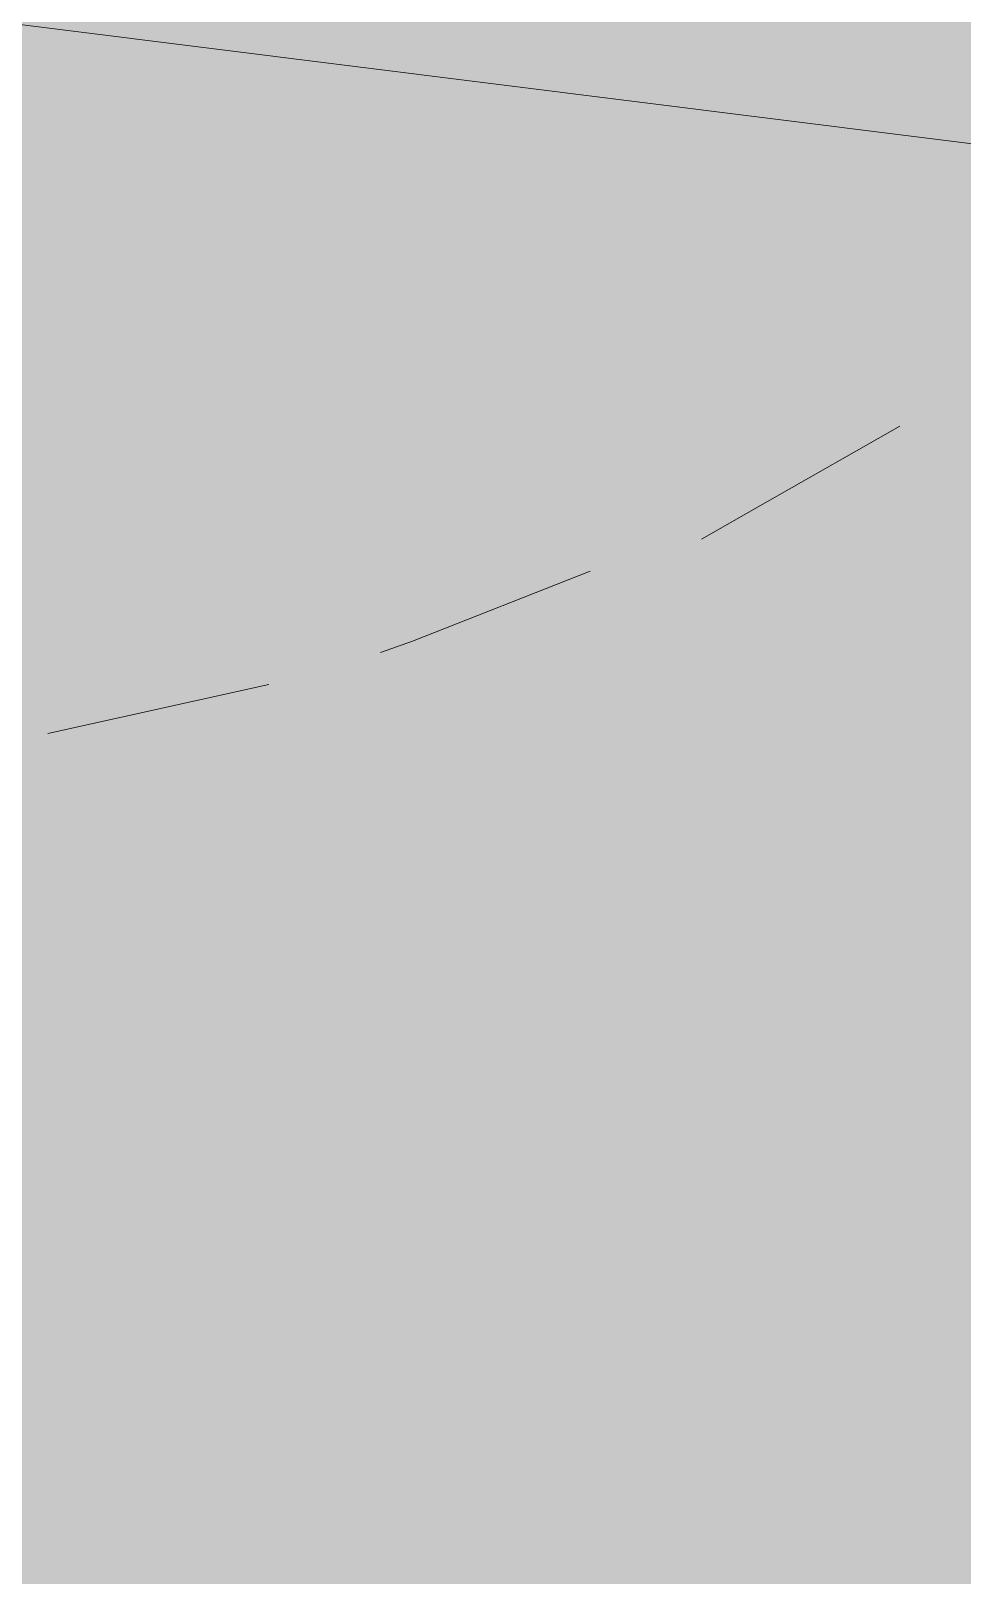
# Model space of a CAD drawing. Header units: metres. Extents: x -4 to 509425, y 7549 to 4732445.
# Drawn here: x 475987.094 to 475987.612, y 4719782.489 to 4719783.348 of the extents above; entities that cross this region are included whole.
import ezdxf

# ---------------------------------------------------------------- set-up
doc = ezdxf.new("R2010")
doc.units = ezdxf.units.M
doc.header["$LTSCALE"] = 0.01
doc.header["$MEASUREMENT"] = 0
doc.layers.get('0').update_dxf_attribs({"lineweight": 0})
doc.layers.add('_SUBESTACIÓN', color=1, linetype='Continuous')
doc.layers.add('SUBESTACION LA VID', color=253, linetype='Continuous')

# ---------------------------------------------------------------- blocks, each defined once
blk = doc.blocks.new('A$Cfff6051d')
at = {"layer": 'SUBESTACION LA VID', "lineweight": 15}
blk.add_line((475987.10325, 4719782.95712), (475987.22612, 4719782.98438), dxfattribs=at)
for points in [[(475986.87449, 4719783.37829), (475986.88291, 4719783.44549), (475990.59586, 4719782.98), (475990.58743, 4719782.9128), (475986.87449, 4719783.37829)], [(475987.46662, 4719783.06515), (475987.50338, 4719783.08614), (475987.5769, 4719783.12811)], [(475987.28809, 4719783.00221), (475987.30594, 4719783.00851), (475987.40466, 4719783.04732)]]:
    blk.add_lwpolyline(points, dxfattribs=at)

msp = doc.modelspace()

# ---------------------------------------------------------------- hatches: boundary and pattern name
at = {"layer": '_SUBESTACIÓN', "transparency": 33554559}
h = msp.add_hatch(color=1, dxfattribs=at)
h.dxf.hatch_style = 1
h.paths.add_polyline_path([(475968.63988, 4719805.82503), (476089.93862, 4719790.61504), (476078.16862, 4719696.74002), (475956.86864, 4719711.95017)])

# ---------------------------------------------------------------- block references
at = {"linetype": 'Continuous'}
msp.add_blockref('A$Cfff6051d', (0, 0), dxfattribs=at)

doc.saveas('drawing.dxf')
